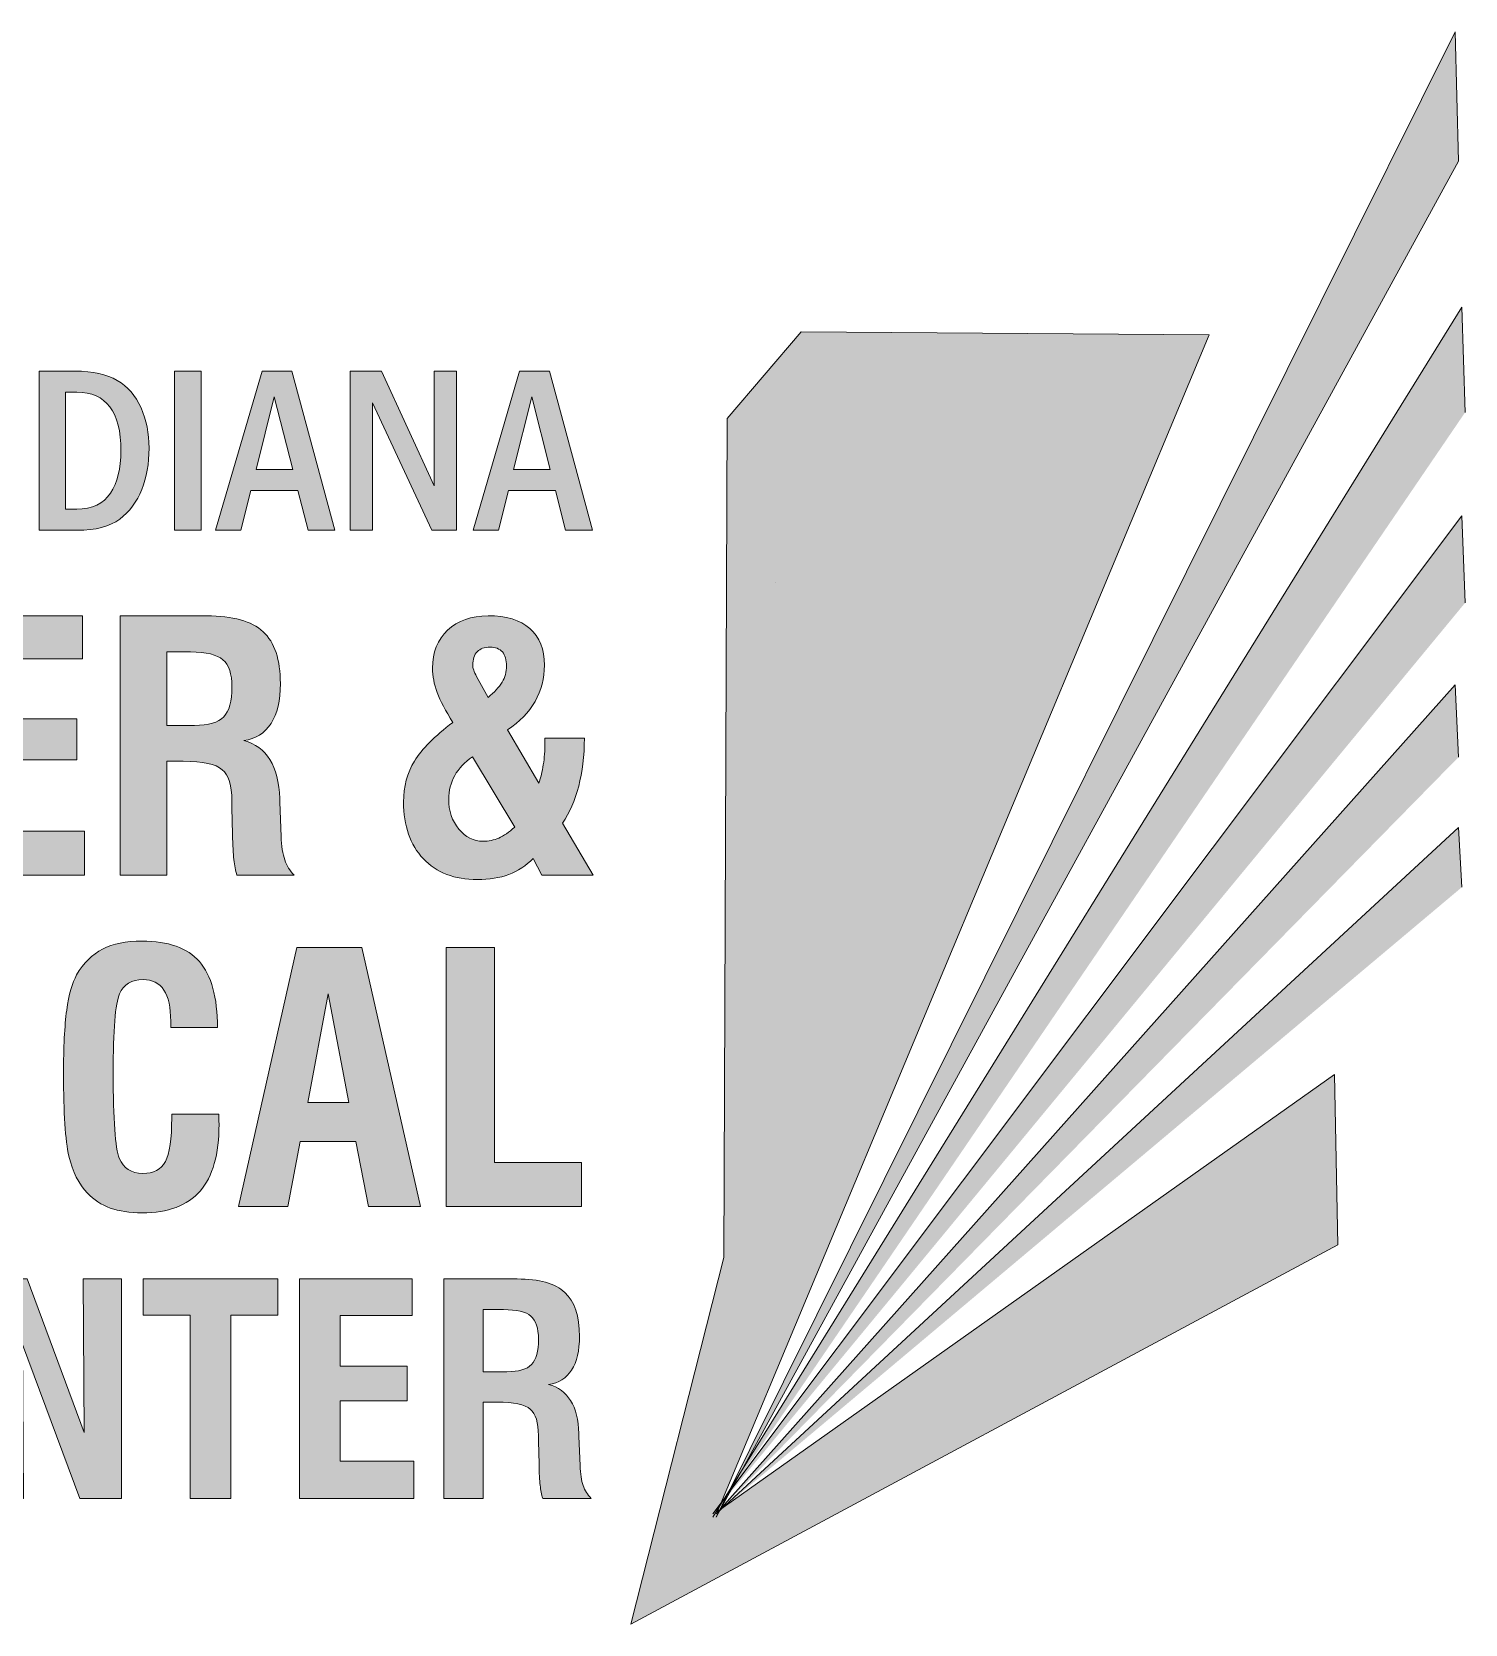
# Model space of a CAD drawing. Header units: inches. Extents: x 3.2 to 11.56, y 2.27 to 7.27.
# Drawn here: x 7.06 to 11.56, y 2.27 to 7.27 of the extents above; entities that cross this region are included whole.
import ezdxf

# ---------------------------------------------------------------- set-up
doc = ezdxf.new("R2010")
doc.units = ezdxf.units.IN
doc.header["$MEASUREMENT"] = 0
doc.layers.add('Layer 1', color=7, linetype='Continuous')
doc.layers.add('Layer 2', color=7, linetype='Continuous')

# ---------------------------------------------------------------- blocks, each defined once
blk = doc.blocks.new('block 2')
at = {"layer": 'Layer 2', "true_color": 0x6f7e42}
h = blk.add_hatch(color=67, dxfattribs=at)
h.dxf.hatch_style = 2
h.paths.add_polyline_path([(11.53, 7.2691), (11.5404, 6.8628), (9.2071, 2.6024)])
h = blk.add_hatch(color=67, dxfattribs=at)
h.dxf.hatch_style = 2
h.paths.add_polyline_path([(9.1967, 2.6024), (11.5507, 6.4045), (11.5613, 6.0735)])
h = blk.add_hatch(color=67, dxfattribs=at)
h.dxf.hatch_style = 2
h.paths.add_polyline_path([(9.1967, 2.6128), (11.5508, 5.7482), (11.5614, 5.4753)])
h = blk.add_hatch(color=67, dxfattribs=at)
h.dxf.hatch_style = 2
h.paths.add_polyline_path([(9.2071, 2.6128), (11.5301, 5.217), (11.5405, 4.9903)])
h = blk.add_hatch(color=67, dxfattribs=at)
h.dxf.hatch_style = 2
h.paths.add_polyline_path([(9.2071, 2.6128), (11.5404, 4.7691), (11.5508, 4.5814)])
at = {"layer": 'Layer 2', "lineweight": 0}
for points in [[(11.53, 7.2691), (11.5404, 6.8628), (9.2071, 2.6024), (11.53, 7.2691)], [(9.1967, 2.6024), (11.5507, 6.4045), (11.5613, 6.0735)], [(9.1967, 2.6128), (11.5508, 5.7482), (11.5614, 5.4753)], [(9.2071, 2.6128), (11.5301, 5.217), (11.5405, 4.9903)], [(9.2071, 2.6128), (11.5404, 4.7691), (11.5508, 4.5814)]]:
    blk.add_lwpolyline(points, dxfattribs=at)

msp = doc.modelspace()

# ---------------------------------------------------------------- hatches: boundary and pattern name
at = {"layer": 'Layer 1', "true_color": 0x6f7e42}
h = msp.add_hatch(color=67, dxfattribs=at)
h.dxf.hatch_style = 2
edge = h.paths.add_edge_path()
edge.add_spline(control_points=[(7.079, 6.203), (7.079, 6.203), (7.1927, 6.203), (7.1927, 6.203), (7.2477, 6.203), (7.2917, 6.1933), (7.3247, 6.1741), (7.3576, 6.1548), (7.3826, 6.1261), (7.3995, 6.088), (7.4164, 6.0499), (7.4248, 6.0077), (7.4248, 5.9613), (7.4248, 5.9125), (7.4172, 5.869), (7.4021, 5.8307), (7.3869, 5.7925), (7.3637, 5.7617), (7.3325, 5.7383), (7.3012, 5.7148), (7.2567, 5.7031), (7.199, 5.7031), (7.199, 5.7031), (7.079, 5.7031), (7.079, 5.7031), (7.079, 5.7031), (7.079, 6.203), (7.079, 6.203)], knot_values=[0, 0, 0, 0, 1, 1, 1, 2, 2, 2, 3, 3, 3, 4, 4, 4, 5, 5, 5, 6, 6, 6, 7, 7, 7, 8, 8, 8, 9, 9, 9, 9], degree=3, periodic=0)
edge = h.paths.add_edge_path()
edge.add_spline(control_points=[(7.1626, 6.1367), (7.1626, 6.1367), (7.1626, 5.7694), (7.1626, 5.7694), (7.1626, 5.7694), (7.1974, 5.7694), (7.1974, 5.7694), (7.2461, 5.7694), (7.2814, 5.7861), (7.3034, 5.8194), (7.3254, 5.8527), (7.3364, 5.8972), (7.3364, 5.9529), (7.3364, 6.0754), (7.2901, 6.1367), (7.1974, 6.1367), (7.1974, 6.1367), (7.1626, 6.1367), (7.1626, 6.1367)], knot_values=[0, 0, 0, 0, 1, 1, 1, 2, 2, 2, 3, 3, 3, 4, 4, 4, 5, 5, 5, 6, 6, 6, 6], degree=3, periodic=0)
h = msp.add_hatch(color=67, dxfattribs=at)
h.dxf.hatch_style = 2
h.paths.add_polyline_path([(7.5047, 6.203), (7.5883, 6.203), (7.5883, 5.7031), (7.5047, 5.7031)])
h = msp.add_hatch(color=67, dxfattribs=at)
h.dxf.hatch_style = 2
h.paths.add_polyline_path([(7.78, 6.203), (7.8737, 6.203), (8.0092, 5.7031), (7.9246, 5.7031), (7.8929, 5.8284), (7.7449, 5.8284), (7.7135, 5.7031), (7.6338, 5.7031)])
h.paths.add_polyline_path([(7.8764, 5.8935), (7.8185, 6.1224), (7.7612, 5.8935)])
h = msp.add_hatch(color=67, dxfattribs=at)
h.dxf.hatch_style = 2
h.paths.add_polyline_path([(8.0569, 6.203), (8.1554, 6.203), (8.3214, 5.8426), (8.3214, 6.203), (8.3913, 6.203), (8.3913, 5.7031), (8.3132, 5.7031), (8.1268, 6.1034), (8.1268, 5.7031), (8.0569, 5.7031)])
h = msp.add_hatch(color=67, dxfattribs=at)
h.dxf.hatch_style = 2
h.paths.add_polyline_path([(8.5892, 6.203), (8.6829, 6.203), (8.8185, 5.7031), (8.7338, 5.7031), (8.7022, 5.8284), (8.5541, 5.8284), (8.5227, 5.7031), (8.443, 5.7031)])
h.paths.add_polyline_path([(8.6857, 5.8935), (8.6278, 6.1224), (8.5705, 5.8935)])
at = {"layer": 'Layer 1', "true_color": 0x335778}
h = msp.add_hatch(color=157, dxfattribs=at)
h.dxf.hatch_style = 2
h.paths.add_polyline_path([(6.7976, 4.6198), (6.7976, 5.4344), (7.216, 5.4344), (7.216, 5.299), (6.9483, 5.299), (6.9483, 5.1106), (7.1975, 5.1106), (7.1975, 4.9816), (6.9483, 4.9816), (6.9483, 4.7573), (7.2223, 4.7573), (7.2223, 4.6198)])
h = msp.add_hatch(color=157, dxfattribs=at)
h.dxf.hatch_style = 2
edge = h.paths.add_edge_path()
edge.add_spline(control_points=[(7.3339, 4.6198), (7.3339, 4.6198), (7.3339, 5.4344), (7.3339, 5.4344), (7.3339, 5.4344), (7.6058, 5.4344), (7.6058, 5.4344), (7.688, 5.4344), (7.7472, 5.4177), (7.7833, 5.3844), (7.8195, 5.3511), (7.8375, 5.2967), (7.8375, 5.2212), (7.8375, 5.1683), (7.8278, 5.1266), (7.8084, 5.0961), (7.789, 5.0656), (7.7605, 5.0477), (7.7228, 5.0424), (7.7947, 5.0234), (7.8322, 4.9625), (7.8354, 4.8599), (7.8354, 4.8553), (7.8354, 4.8518), (7.8354, 4.8493), (7.8354, 4.8493), (7.8396, 4.7414), (7.8396, 4.7414), (7.8411, 4.7107), (7.8449, 4.6862), (7.8513, 4.6676), (7.8576, 4.6491), (7.8675, 4.6332), (7.8809, 4.6198), (7.8809, 4.6198), (7.701, 4.6198), (7.701, 4.6198), (7.6968, 4.6335), (7.6936, 4.6497), (7.6915, 4.6682), (7.6894, 4.6867), (7.688, 4.7129), (7.6873, 4.7467), (7.6873, 4.7467), (7.6852, 4.8319), (7.6852, 4.8319), (7.6852, 4.8319), (7.6852, 4.8536), (7.6852, 4.8536), (7.6852, 4.9008), (7.6751, 4.9333), (7.655, 4.9509), (7.6349, 4.9685), (7.594, 4.9773), (7.5323, 4.9773), (7.5323, 4.9773), (7.4805, 4.9773), (7.4805, 4.9773), (7.4805, 4.9773), (7.4805, 4.6198), (7.4805, 4.6198), (7.4805, 4.6198), (7.3339, 4.6198), (7.3339, 4.6198)], knot_values=[0, 0, 0, 0, 1, 1, 1, 2, 2, 2, 3, 3, 3, 4, 4, 4, 5, 5, 5, 6, 6, 6, 7, 7, 7, 8, 8, 8, 9, 9, 9, 10, 10, 10, 11, 11, 11, 12, 12, 12, 13, 13, 13, 14, 14, 14, 15, 15, 15, 16, 16, 16, 17, 17, 17, 18, 18, 18, 19, 19, 19, 20, 20, 20, 21, 21, 21, 21], degree=3, periodic=0)
edge = h.paths.add_edge_path()
edge.add_spline(control_points=[(7.4805, 5.09), (7.4805, 5.09), (7.5677, 5.09), (7.5677, 5.09), (7.6118, 5.09), (7.6424, 5.0988), (7.6595, 5.1165), (7.6766, 5.1341), (7.6852, 5.1657), (7.6852, 5.2112), (7.6852, 5.2517), (7.6758, 5.2801), (7.6572, 5.2963), (7.6385, 5.3125), (7.6044, 5.3207), (7.5551, 5.3207), (7.5551, 5.3207), (7.4805, 5.3207), (7.4805, 5.3207), (7.4805, 5.3207), (7.4805, 5.09), (7.4805, 5.09)], knot_values=[0, 0, 0, 0, 1, 1, 1, 2, 2, 2, 3, 3, 3, 4, 4, 4, 5, 5, 5, 6, 6, 6, 7, 7, 7, 7], degree=3, periodic=0)
h = msp.add_hatch(color=157, dxfattribs=at)
h.dxf.hatch_style = 2
edge = h.paths.add_edge_path()
edge.add_spline(control_points=[(8.659, 4.6198), (8.659, 4.6198), (8.632, 4.6716), (8.632, 4.6716), (8.6095, 4.649), (8.5839, 4.6324), (8.5554, 4.6216), (8.5268, 4.6109), (8.4938, 4.6055), (8.4564, 4.6055), (8.3848, 4.6055), (8.3283, 4.6273), (8.2869, 4.6711), (8.2455, 4.7148), (8.2247, 4.7742), (8.2247, 4.8493), (8.2247, 4.8977), (8.2362, 4.9406), (8.2591, 4.9781), (8.2821, 5.0157), (8.3223, 5.0562), (8.3797, 5.0995), (8.3565, 5.1359), (8.34, 5.1672), (8.3303, 5.1934), (8.3206, 5.2197), (8.3157, 5.2452), (8.3157, 5.2699), (8.3157, 5.3192), (8.3316, 5.359), (8.3633, 5.3892), (8.3951, 5.4193), (8.4374, 5.4344), (8.4903, 5.4344), (8.5471, 5.4344), (8.5908, 5.421), (8.6215, 5.3942), (8.6521, 5.3674), (8.6675, 5.3291), (8.6675, 5.2794), (8.6675, 5.2378), (8.6577, 5.1998), (8.6381, 5.1654), (8.6186, 5.131), (8.5897, 5.1011), (8.5516, 5.0757), (8.5516, 5.0757), (8.6495, 4.9081), (8.6495, 4.9081), (8.6559, 4.9257), (8.6607, 4.9451), (8.664, 4.9662), (8.6674, 4.9874), (8.6691, 5.0109), (8.6691, 5.0366), (8.6691, 5.0366), (8.6691, 5.0498), (8.6691, 5.0498), (8.6691, 5.0498), (8.7934, 5.0498), (8.7934, 5.0498), (8.7927, 4.9934), (8.7866, 4.943), (8.7751, 4.8988), (8.7637, 4.8545), (8.7466, 4.816), (8.7241, 4.7832), (8.7241, 4.7832), (8.8204, 4.6198), (8.8204, 4.6198), (8.8204, 4.6198), (8.659, 4.6198), (8.659, 4.6198)], knot_values=[0, 0, 0, 0, 1, 1, 1, 2, 2, 2, 3, 3, 3, 4, 4, 4, 5, 5, 5, 6, 6, 6, 7, 7, 7, 8, 8, 8, 9, 9, 9, 10, 10, 10, 11, 11, 11, 12, 12, 12, 13, 13, 13, 14, 14, 14, 15, 15, 15, 16, 16, 16, 17, 17, 17, 18, 18, 18, 19, 19, 19, 20, 20, 20, 21, 21, 21, 22, 22, 22, 23, 23, 23, 24, 24, 24, 24], degree=3, periodic=0)
edge = h.paths.add_edge_path()
edge.add_spline(control_points=[(8.5744, 4.7705), (8.5744, 4.7705), (8.4411, 4.9911), (8.4411, 4.9911), (8.4168, 4.9745), (8.3982, 4.9549), (8.3855, 4.9321), (8.3728, 4.9094), (8.3665, 4.8848), (8.3665, 4.8583), (8.3665, 4.8213), (8.3771, 4.79), (8.3982, 4.7644), (8.4194, 4.7389), (8.445, 4.7261), (8.4749, 4.7261), (8.4922, 4.7261), (8.5085, 4.7294), (8.5239, 4.7361), (8.5392, 4.7428), (8.5561, 4.7543), (8.5744, 4.7705)], knot_values=[0, 0, 0, 0, 1, 1, 1, 2, 2, 2, 3, 3, 3, 4, 4, 4, 5, 5, 5, 6, 6, 6, 7, 7, 7, 7], degree=3, periodic=0)
edge = h.paths.add_edge_path()
edge.add_spline(control_points=[(8.4903, 5.1778), (8.51, 5.1937), (8.5247, 5.2096), (8.5342, 5.2257), (8.5437, 5.2417), (8.5485, 5.2586), (8.5485, 5.2762), (8.5485, 5.2956), (8.5441, 5.3104), (8.5353, 5.3207), (8.5264, 5.3309), (8.5135, 5.336), (8.4966, 5.336), (8.479, 5.336), (8.4655, 5.3311), (8.4562, 5.3214), (8.4468, 5.3117), (8.4422, 5.2977), (8.4422, 5.2794), (8.4422, 5.2752), (8.4432, 5.27), (8.4453, 5.2638), (8.4474, 5.2576), (8.4504, 5.251), (8.4543, 5.244), (8.4543, 5.244), (8.4903, 5.1778), (8.4903, 5.1778)], knot_values=[0, 0, 0, 0, 1, 1, 1, 2, 2, 2, 3, 3, 3, 4, 4, 4, 5, 5, 5, 6, 6, 6, 7, 7, 7, 8, 8, 8, 9, 9, 9, 9], degree=3, periodic=0)
h = msp.add_hatch(color=157, dxfattribs=at)
h.dxf.hatch_style = 2
edge = h.paths.add_edge_path()
edge.add_spline(control_points=[(7.4961, 3.8685), (7.4961, 3.8685), (7.6437, 3.8685), (7.6437, 3.8685), (7.6437, 3.865), (7.6438, 3.8598), (7.6442, 3.8529), (7.6445, 3.846), (7.6447, 3.8406), (7.6447, 3.8368), (7.6447, 3.7426), (7.6249, 3.6727), (7.5852, 3.627), (7.5456, 3.5814), (7.4848, 3.5585), (7.403, 3.5585), (7.3642, 3.5585), (7.3309, 3.5636), (7.303, 3.5736), (7.2752, 3.5837), (7.2512, 3.5993), (7.2311, 3.6204), (7.2036, 3.6486), (7.1842, 3.6874), (7.1729, 3.7368), (7.1616, 3.7862), (7.156, 3.8722), (7.156, 3.9949), (7.156, 4.0789), (7.1593, 4.1456), (7.166, 4.1951), (7.1727, 4.2447), (7.1831, 4.2816), (7.1972, 4.306), (7.2191, 4.3433), (7.2462, 4.3704), (7.2787, 4.3872), (7.3111, 4.4039), (7.3526, 4.4123), (7.403, 4.4123), (7.4855, 4.4123), (7.5456, 4.3908), (7.5831, 4.3478), (7.6207, 4.3047), (7.6396, 4.2356), (7.64, 4.1404), (7.64, 4.1404), (7.4929, 4.1404), (7.4929, 4.1404), (7.4929, 4.1404), (7.4929, 4.16), (7.4929, 4.16), (7.4929, 4.204), (7.4858, 4.2369), (7.4715, 4.2586), (7.4572, 4.2803), (7.4354, 4.2912), (7.4062, 4.2912), (7.3698, 4.2912), (7.3451, 4.2762), (7.3319, 4.2462), (7.3186, 4.2162), (7.312, 4.1333), (7.312, 3.9976), (7.312, 3.8509), (7.3184, 3.7617), (7.3313, 3.7299), (7.3442, 3.6982), (7.3688, 3.6823), (7.4051, 3.6823), (7.439, 3.6823), (7.4626, 3.6947), (7.476, 3.7196), (7.4894, 3.7445), (7.4961, 3.7904), (7.4961, 3.8574), (7.4961, 3.8574), (7.4961, 3.8685), (7.4961, 3.8685)], knot_values=[0, 0, 0, 0, 1, 1, 1, 2, 2, 2, 3, 3, 3, 4, 4, 4, 5, 5, 5, 6, 6, 6, 7, 7, 7, 8, 8, 8, 9, 9, 9, 10, 10, 10, 11, 11, 11, 12, 12, 12, 13, 13, 13, 14, 14, 14, 15, 15, 15, 16, 16, 16, 17, 17, 17, 18, 18, 18, 19, 19, 19, 20, 20, 20, 21, 21, 21, 22, 22, 22, 23, 23, 23, 24, 24, 24, 25, 25, 25, 26, 26, 26, 26], degree=3, periodic=0)
h = msp.add_hatch(color=157, dxfattribs=at)
h.dxf.hatch_style = 2
h.paths.add_polyline_path([(7.7061, 3.5781), (7.8896, 4.3927), (8.0933, 4.3927), (8.2784, 3.5781), (8.115, 3.5781), (8.0748, 3.7828), (7.9002, 3.7828), (7.8611, 3.5781)])
h.paths.add_polyline_path([(7.924, 3.905), (8.0531, 3.905), (7.988, 4.2467)])
h = msp.add_hatch(color=157, dxfattribs=at)
h.dxf.hatch_style = 2
h.paths.add_polyline_path([(8.3583, 3.5781), (8.3583, 4.3927), (8.5101, 4.3927), (8.5101, 3.7167), (8.7841, 3.7167), (8.7841, 3.5781)])
h = msp.add_hatch(color=157, dxfattribs=at)
h.dxf.hatch_style = 2
h.paths.add_polyline_path([(6.9093, 2.6615), (6.9093, 3.3508), (7.0414, 3.3508), (7.2208, 2.8687), (7.2173, 3.3508), (7.3386, 3.3508), (7.3386, 2.6615), (7.2074, 2.6615), (7.0266, 3.1444), (7.0302, 2.6615)])
h = msp.add_hatch(color=157, dxfattribs=at)
h.dxf.hatch_style = 2
h.paths.add_polyline_path([(7.5539, 2.6615), (7.5539, 3.2371), (7.4062, 3.2371), (7.4062, 3.3508), (7.83, 3.3508), (7.83, 3.2371), (7.6823, 3.2371), (7.6823, 2.6615)])
h = msp.add_hatch(color=157, dxfattribs=at)
h.dxf.hatch_style = 2
h.paths.add_polyline_path([(7.8976, 2.6615), (7.8976, 3.3508), (8.2516, 3.3508), (8.2516, 3.2362), (8.0252, 3.2362), (8.0252, 3.0768), (8.236, 3.0768), (8.236, 2.9676), (8.0252, 2.9676), (8.0252, 2.7778), (8.257, 2.7778), (8.257, 2.6615)])
h = msp.add_hatch(color=157, dxfattribs=at)
h.dxf.hatch_style = 2
edge = h.paths.add_edge_path()
edge.add_spline(control_points=[(8.3515, 2.6615), (8.3515, 2.6615), (8.3515, 3.3508), (8.3515, 3.3508), (8.3515, 3.3508), (8.5815, 3.3508), (8.5815, 3.3508), (8.6511, 3.3508), (8.7011, 3.3367), (8.7317, 3.3085), (8.7623, 3.2803), (8.7776, 3.2342), (8.7776, 3.1704), (8.7776, 3.1256), (8.7694, 3.0903), (8.7529, 3.0645), (8.7365, 3.0387), (8.7124, 3.0236), (8.6804, 3.0191), (8.7413, 3.003), (8.7731, 2.9515), (8.7758, 2.8647), (8.7758, 2.8608), (8.7758, 2.8578), (8.7758, 2.8557), (8.7758, 2.8557), (8.7794, 2.7644), (8.7794, 2.7644), (8.7806, 2.7385), (8.7838, 2.7177), (8.7892, 2.702), (8.7946, 2.6863), (8.8029, 2.6728), (8.8143, 2.6615), (8.8143, 2.6615), (8.6621, 2.6615), (8.6621, 2.6615), (8.6585, 2.6731), (8.6558, 2.6868), (8.654, 2.7024), (8.6522, 2.7181), (8.6511, 2.7402), (8.6505, 2.7689), (8.6505, 2.7689), (8.6487, 2.841), (8.6487, 2.841), (8.6487, 2.841), (8.6487, 2.8593), (8.6487, 2.8593), (8.6487, 2.8993), (8.6402, 2.9267), (8.6231, 2.9417), (8.6061, 2.9566), (8.5715, 2.964), (8.5193, 2.964), (8.5193, 2.964), (8.4754, 2.964), (8.4754, 2.964), (8.4754, 2.964), (8.4754, 2.6615), (8.4754, 2.6615), (8.4754, 2.6615), (8.3515, 2.6615), (8.3515, 2.6615)], knot_values=[0, 0, 0, 0, 1, 1, 1, 2, 2, 2, 3, 3, 3, 4, 4, 4, 5, 5, 5, 6, 6, 6, 7, 7, 7, 8, 8, 8, 9, 9, 9, 10, 10, 10, 11, 11, 11, 12, 12, 12, 13, 13, 13, 14, 14, 14, 15, 15, 15, 16, 16, 16, 17, 17, 17, 18, 18, 18, 19, 19, 19, 20, 20, 20, 21, 21, 21, 21], degree=3, periodic=0)
edge = h.paths.add_edge_path()
edge.add_spline(control_points=[(8.4754, 3.0594), (8.4754, 3.0594), (8.5493, 3.0594), (8.5493, 3.0594), (8.5866, 3.0594), (8.6125, 3.0668), (8.6269, 3.0818), (8.6414, 3.0967), (8.6487, 3.1234), (8.6487, 3.1619), (8.6487, 3.1962), (8.6407, 3.2202), (8.6249, 3.2339), (8.6091, 3.2477), (8.5803, 3.2545), (8.5386, 3.2545), (8.5386, 3.2545), (8.4754, 3.2545), (8.4754, 3.2545), (8.4754, 3.2545), (8.4754, 3.0594), (8.4754, 3.0594)], knot_values=[0, 0, 0, 0, 1, 1, 1, 2, 2, 2, 3, 3, 3, 4, 4, 4, 5, 5, 5, 6, 6, 6, 7, 7, 7, 7], degree=3, periodic=0)
at = {"layer": 'Layer 2', "true_color": 0x335778}
h = msp.add_hatch(color=157, dxfattribs=at)
h.dxf.hatch_style = 2
h.paths.add_polyline_path([(9.2115, 2.6197), (11.1509, 3.9934), (11.161, 3.4581), (8.9388, 2.2662), (9.2318, 3.4177), (9.2418, 6.0541), (9.4741, 6.3268), (10.757, 6.3167)])

# ---------------------------------------------------------------- linework, layer by layer
at = {"layer": 'Layer 1', "lineweight": 0}
for points in [[(7.5047, 6.203), (7.5883, 6.203), (7.5883, 5.7031), (7.5047, 5.7031), (7.5047, 6.203)], [(7.78, 6.203), (7.8737, 6.203), (8.0092, 5.7031), (7.9246, 5.7031), (7.8929, 5.8284), (7.7449, 5.8284), (7.7135, 5.7031), (7.6338, 5.7031), (7.78, 6.203)], [(8.0569, 6.203), (8.1554, 6.203), (8.3214, 5.8426), (8.3214, 6.203), (8.3913, 6.203), (8.3913, 5.7031), (8.3132, 5.7031), (8.1268, 6.1034), (8.1268, 5.7031), (8.0569, 5.7031), (8.0569, 6.203)], [(8.5892, 6.203), (8.6829, 6.203), (8.8185, 5.7031), (8.7338, 5.7031), (8.7022, 5.8284), (8.5541, 5.8284), (8.5227, 5.7031), (8.443, 5.7031), (8.5892, 6.203)], [(7.8764, 5.8935), (7.8185, 6.1224), (7.7612, 5.8935), (7.8764, 5.8935)], [(8.6857, 5.8935), (8.6278, 6.1224), (8.5705, 5.8935), (8.6857, 5.8935)], [(6.7976, 4.6198), (6.7976, 5.4344), (7.216, 5.4344), (7.216, 5.299), (6.9483, 5.299), (6.9483, 5.1106), (7.1975, 5.1106), (7.1975, 4.9816), (6.9483, 4.9816), (6.9483, 4.7573), (7.2223, 4.7573), (7.2223, 4.6198), (6.7976, 4.6198)], [(7.7061, 3.5781), (7.8896, 4.3927), (8.0933, 4.3927), (8.2784, 3.5781), (8.115, 3.5781), (8.0748, 3.7828), (7.9002, 3.7828), (7.8611, 3.5781), (7.7061, 3.5781)], [(8.3583, 3.5781), (8.3583, 4.3927), (8.5101, 4.3927), (8.5101, 3.7167), (8.7841, 3.7167), (8.7841, 3.5781), (8.3583, 3.5781)], [(7.924, 3.905), (8.0531, 3.905), (7.988, 4.2467), (7.924, 3.905)], [(6.9093, 2.6615), (6.9093, 3.3508), (7.0414, 3.3508), (7.2208, 2.8687), (7.2173, 3.3508), (7.3386, 3.3508), (7.3386, 2.6615), (7.2074, 2.6615), (7.0266, 3.1444), (7.0302, 2.6615), (6.9093, 2.6615)], [(7.5539, 2.6615), (7.5539, 3.2371), (7.4062, 3.2371), (7.4062, 3.3508), (7.83, 3.3508), (7.83, 3.2371), (7.6823, 3.2371), (7.6823, 2.6615), (7.5539, 2.6615)], [(7.8976, 2.6615), (7.8976, 3.3508), (8.2516, 3.3508), (8.2516, 3.2362), (8.0252, 3.2362), (8.0252, 3.0768), (8.236, 3.0768), (8.236, 2.9676), (8.0252, 2.9676), (8.0252, 2.7778), (8.257, 2.7778), (8.257, 2.6615), (7.8976, 2.6615)]]:
    msp.add_lwpolyline(points, dxfattribs=at)
for points, knots in [([(7.079, 6.203), (7.079, 6.203), (7.1927, 6.203), (7.1927, 6.203), (7.2477, 6.203), (7.2917, 6.1933), (7.3247, 6.1741), (7.3576, 6.1548), (7.3826, 6.1261), (7.3995, 6.088), (7.4164, 6.0499), (7.4248, 6.0077), (7.4248, 5.9613), (7.4248, 5.9125), (7.4172, 5.869), (7.4021, 5.8307), (7.3869, 5.7925), (7.3637, 5.7617), (7.3325, 5.7383), (7.3012, 5.7148), (7.2567, 5.7031), (7.199, 5.7031), (7.199, 5.7031), (7.079, 5.7031), (7.079, 5.7031), (7.079, 5.7031), (7.079, 6.203), (7.079, 6.203)], [0, 0, 0, 0, 1, 1, 1, 2, 2, 2, 3, 3, 3, 4, 4, 4, 5, 5, 5, 6, 6, 6, 7, 7, 7, 8, 8, 8, 9, 9, 9, 9]), ([(7.1626, 6.1367), (7.1626, 6.1367), (7.1626, 5.7694), (7.1626, 5.7694), (7.1626, 5.7694), (7.1974, 5.7694), (7.1974, 5.7694), (7.2461, 5.7694), (7.2814, 5.7861), (7.3034, 5.8194), (7.3254, 5.8527), (7.3364, 5.8972), (7.3364, 5.9529), (7.3364, 6.0754), (7.2901, 6.1367), (7.1974, 6.1367), (7.1974, 6.1367), (7.1626, 6.1367), (7.1626, 6.1367)], [0, 0, 0, 0, 1, 1, 1, 2, 2, 2, 3, 3, 3, 4, 4, 4, 5, 5, 5, 6, 6, 6, 6]), ([(7.3339, 4.6198), (7.3339, 4.6198), (7.3339, 5.4344), (7.3339, 5.4344), (7.3339, 5.4344), (7.6058, 5.4344), (7.6058, 5.4344), (7.688, 5.4344), (7.7472, 5.4177), (7.7833, 5.3844), (7.8195, 5.3511), (7.8375, 5.2967), (7.8375, 5.2212), (7.8375, 5.1683), (7.8278, 5.1266), (7.8084, 5.0961), (7.789, 5.0656), (7.7605, 5.0477), (7.7228, 5.0424), (7.7947, 5.0234), (7.8322, 4.9625), (7.8354, 4.8599), (7.8354, 4.8553), (7.8354, 4.8518), (7.8354, 4.8493), (7.8354, 4.8493), (7.8396, 4.7414), (7.8396, 4.7414), (7.8411, 4.7107), (7.8449, 4.6862), (7.8513, 4.6676), (7.8576, 4.6491), (7.8675, 4.6332), (7.8809, 4.6198), (7.8809, 4.6198), (7.701, 4.6198), (7.701, 4.6198), (7.6968, 4.6335), (7.6936, 4.6497), (7.6915, 4.6682), (7.6894, 4.6867), (7.688, 4.7129), (7.6873, 4.7467), (7.6873, 4.7467), (7.6852, 4.8319), (7.6852, 4.8319), (7.6852, 4.8319), (7.6852, 4.8536), (7.6852, 4.8536), (7.6852, 4.9008), (7.6751, 4.9333), (7.655, 4.9509), (7.6349, 4.9685), (7.594, 4.9773), (7.5323, 4.9773), (7.5323, 4.9773), (7.4805, 4.9773), (7.4805, 4.9773), (7.4805, 4.9773), (7.4805, 4.6198), (7.4805, 4.6198), (7.4805, 4.6198), (7.3339, 4.6198), (7.3339, 4.6198)], [0, 0, 0, 0, 1, 1, 1, 2, 2, 2, 3, 3, 3, 4, 4, 4, 5, 5, 5, 6, 6, 6, 7, 7, 7, 8, 8, 8, 9, 9, 9, 10, 10, 10, 11, 11, 11, 12, 12, 12, 13, 13, 13, 14, 14, 14, 15, 15, 15, 16, 16, 16, 17, 17, 17, 18, 18, 18, 19, 19, 19, 20, 20, 20, 21, 21, 21, 21]), ([(8.659, 4.6198), (8.659, 4.6198), (8.632, 4.6716), (8.632, 4.6716), (8.6095, 4.649), (8.5839, 4.6324), (8.5554, 4.6216), (8.5268, 4.6109), (8.4938, 4.6055), (8.4564, 4.6055), (8.3848, 4.6055), (8.3283, 4.6273), (8.2869, 4.6711), (8.2455, 4.7148), (8.2247, 4.7742), (8.2247, 4.8493), (8.2247, 4.8977), (8.2362, 4.9406), (8.2591, 4.9781), (8.2821, 5.0157), (8.3223, 5.0562), (8.3797, 5.0995), (8.3565, 5.1359), (8.34, 5.1672), (8.3303, 5.1934), (8.3206, 5.2197), (8.3157, 5.2452), (8.3157, 5.2699), (8.3157, 5.3192), (8.3316, 5.359), (8.3633, 5.3892), (8.3951, 5.4193), (8.4374, 5.4344), (8.4903, 5.4344), (8.5471, 5.4344), (8.5908, 5.421), (8.6215, 5.3942), (8.6521, 5.3674), (8.6675, 5.3291), (8.6675, 5.2794), (8.6675, 5.2378), (8.6577, 5.1998), (8.6381, 5.1654), (8.6186, 5.131), (8.5897, 5.1011), (8.5516, 5.0757), (8.5516, 5.0757), (8.6495, 4.9081), (8.6495, 4.9081), (8.6559, 4.9257), (8.6607, 4.9451), (8.664, 4.9662), (8.6674, 4.9874), (8.6691, 5.0109), (8.6691, 5.0366), (8.6691, 5.0366), (8.6691, 5.0498), (8.6691, 5.0498), (8.6691, 5.0498), (8.7934, 5.0498), (8.7934, 5.0498), (8.7927, 4.9934), (8.7866, 4.943), (8.7751, 4.8988), (8.7637, 4.8545), (8.7466, 4.816), (8.7241, 4.7832), (8.7241, 4.7832), (8.8204, 4.6198), (8.8204, 4.6198), (8.8204, 4.6198), (8.659, 4.6198), (8.659, 4.6198)], [0, 0, 0, 0, 1, 1, 1, 2, 2, 2, 3, 3, 3, 4, 4, 4, 5, 5, 5, 6, 6, 6, 7, 7, 7, 8, 8, 8, 9, 9, 9, 10, 10, 10, 11, 11, 11, 12, 12, 12, 13, 13, 13, 14, 14, 14, 15, 15, 15, 16, 16, 16, 17, 17, 17, 18, 18, 18, 19, 19, 19, 20, 20, 20, 21, 21, 21, 22, 22, 22, 23, 23, 23, 24, 24, 24, 24]), ([(7.4805, 5.09), (7.4805, 5.09), (7.5677, 5.09), (7.5677, 5.09), (7.6118, 5.09), (7.6424, 5.0988), (7.6595, 5.1165), (7.6766, 5.1341), (7.6852, 5.1657), (7.6852, 5.2112), (7.6852, 5.2517), (7.6758, 5.2801), (7.6572, 5.2963), (7.6385, 5.3125), (7.6044, 5.3207), (7.5551, 5.3207), (7.5551, 5.3207), (7.4805, 5.3207), (7.4805, 5.3207), (7.4805, 5.3207), (7.4805, 5.09), (7.4805, 5.09)], [0, 0, 0, 0, 1, 1, 1, 2, 2, 2, 3, 3, 3, 4, 4, 4, 5, 5, 5, 6, 6, 6, 7, 7, 7, 7]), ([(8.4903, 5.1778), (8.51, 5.1937), (8.5247, 5.2096), (8.5342, 5.2257), (8.5437, 5.2417), (8.5485, 5.2586), (8.5485, 5.2762), (8.5485, 5.2956), (8.5441, 5.3104), (8.5353, 5.3207), (8.5264, 5.3309), (8.5135, 5.336), (8.4966, 5.336), (8.479, 5.336), (8.4655, 5.3311), (8.4562, 5.3214), (8.4468, 5.3117), (8.4422, 5.2977), (8.4422, 5.2794), (8.4422, 5.2752), (8.4432, 5.27), (8.4453, 5.2638), (8.4474, 5.2576), (8.4504, 5.251), (8.4543, 5.244), (8.4543, 5.244), (8.4903, 5.1778), (8.4903, 5.1778)], [0, 0, 0, 0, 1, 1, 1, 2, 2, 2, 3, 3, 3, 4, 4, 4, 5, 5, 5, 6, 6, 6, 7, 7, 7, 8, 8, 8, 9, 9, 9, 9]), ([(8.5744, 4.7705), (8.5744, 4.7705), (8.4411, 4.9911), (8.4411, 4.9911), (8.4168, 4.9745), (8.3982, 4.9549), (8.3855, 4.9321), (8.3728, 4.9094), (8.3665, 4.8848), (8.3665, 4.8583), (8.3665, 4.8213), (8.3771, 4.79), (8.3982, 4.7644), (8.4194, 4.7389), (8.445, 4.7261), (8.4749, 4.7261), (8.4922, 4.7261), (8.5085, 4.7294), (8.5239, 4.7361), (8.5392, 4.7428), (8.5561, 4.7543), (8.5744, 4.7705)], [0, 0, 0, 0, 1, 1, 1, 2, 2, 2, 3, 3, 3, 4, 4, 4, 5, 5, 5, 6, 6, 6, 7, 7, 7, 7]), ([(7.4961, 3.8685), (7.4961, 3.8685), (7.6437, 3.8685), (7.6437, 3.8685), (7.6437, 3.865), (7.6438, 3.8598), (7.6442, 3.8529), (7.6445, 3.846), (7.6447, 3.8406), (7.6447, 3.8368), (7.6447, 3.7426), (7.6249, 3.6727), (7.5852, 3.627), (7.5456, 3.5814), (7.4848, 3.5585), (7.403, 3.5585), (7.3642, 3.5585), (7.3309, 3.5636), (7.303, 3.5736), (7.2752, 3.5837), (7.2512, 3.5993), (7.2311, 3.6204), (7.2036, 3.6486), (7.1842, 3.6874), (7.1729, 3.7368), (7.1616, 3.7862), (7.156, 3.8722), (7.156, 3.9949), (7.156, 4.0789), (7.1593, 4.1456), (7.166, 4.1951), (7.1727, 4.2447), (7.1831, 4.2816), (7.1972, 4.306), (7.2191, 4.3433), (7.2462, 4.3704), (7.2787, 4.3872), (7.3111, 4.4039), (7.3526, 4.4123), (7.403, 4.4123), (7.4855, 4.4123), (7.5456, 4.3908), (7.5831, 4.3478), (7.6207, 4.3047), (7.6396, 4.2356), (7.64, 4.1404), (7.64, 4.1404), (7.4929, 4.1404), (7.4929, 4.1404), (7.4929, 4.1404), (7.4929, 4.16), (7.4929, 4.16), (7.4929, 4.204), (7.4858, 4.2369), (7.4715, 4.2586), (7.4572, 4.2803), (7.4354, 4.2912), (7.4062, 4.2912), (7.3698, 4.2912), (7.3451, 4.2762), (7.3319, 4.2462), (7.3186, 4.2162), (7.312, 4.1333), (7.312, 3.9976), (7.312, 3.8509), (7.3184, 3.7617), (7.3313, 3.7299), (7.3442, 3.6982), (7.3688, 3.6823), (7.4051, 3.6823), (7.439, 3.6823), (7.4626, 3.6947), (7.476, 3.7196), (7.4894, 3.7445), (7.4961, 3.7904), (7.4961, 3.8574), (7.4961, 3.8574), (7.4961, 3.8685), (7.4961, 3.8685)], [0, 0, 0, 0, 1, 1, 1, 2, 2, 2, 3, 3, 3, 4, 4, 4, 5, 5, 5, 6, 6, 6, 7, 7, 7, 8, 8, 8, 9, 9, 9, 10, 10, 10, 11, 11, 11, 12, 12, 12, 13, 13, 13, 14, 14, 14, 15, 15, 15, 16, 16, 16, 17, 17, 17, 18, 18, 18, 19, 19, 19, 20, 20, 20, 21, 21, 21, 22, 22, 22, 23, 23, 23, 24, 24, 24, 25, 25, 25, 26, 26, 26, 26]), ([(8.3515, 2.6615), (8.3515, 2.6615), (8.3515, 3.3508), (8.3515, 3.3508), (8.3515, 3.3508), (8.5815, 3.3508), (8.5815, 3.3508), (8.6511, 3.3508), (8.7011, 3.3367), (8.7317, 3.3085), (8.7623, 3.2803), (8.7776, 3.2342), (8.7776, 3.1704), (8.7776, 3.1256), (8.7694, 3.0903), (8.7529, 3.0645), (8.7365, 3.0387), (8.7124, 3.0236), (8.6804, 3.0191), (8.7413, 3.003), (8.7731, 2.9515), (8.7758, 2.8647), (8.7758, 2.8608), (8.7758, 2.8578), (8.7758, 2.8557), (8.7758, 2.8557), (8.7794, 2.7644), (8.7794, 2.7644), (8.7806, 2.7385), (8.7838, 2.7177), (8.7892, 2.702), (8.7946, 2.6863), (8.8029, 2.6728), (8.8143, 2.6615), (8.8143, 2.6615), (8.6621, 2.6615), (8.6621, 2.6615), (8.6585, 2.6731), (8.6558, 2.6868), (8.654, 2.7024), (8.6522, 2.7181), (8.6511, 2.7402), (8.6505, 2.7689), (8.6505, 2.7689), (8.6487, 2.841), (8.6487, 2.841), (8.6487, 2.841), (8.6487, 2.8593), (8.6487, 2.8593), (8.6487, 2.8993), (8.6402, 2.9267), (8.6231, 2.9417), (8.6061, 2.9566), (8.5715, 2.964), (8.5193, 2.964), (8.5193, 2.964), (8.4754, 2.964), (8.4754, 2.964), (8.4754, 2.964), (8.4754, 2.6615), (8.4754, 2.6615), (8.4754, 2.6615), (8.3515, 2.6615), (8.3515, 2.6615)], [0, 0, 0, 0, 1, 1, 1, 2, 2, 2, 3, 3, 3, 4, 4, 4, 5, 5, 5, 6, 6, 6, 7, 7, 7, 8, 8, 8, 9, 9, 9, 10, 10, 10, 11, 11, 11, 12, 12, 12, 13, 13, 13, 14, 14, 14, 15, 15, 15, 16, 16, 16, 17, 17, 17, 18, 18, 18, 19, 19, 19, 20, 20, 20, 21, 21, 21, 21]), ([(8.4754, 3.0594), (8.4754, 3.0594), (8.5493, 3.0594), (8.5493, 3.0594), (8.5866, 3.0594), (8.6125, 3.0668), (8.6269, 3.0818), (8.6414, 3.0967), (8.6487, 3.1234), (8.6487, 3.1619), (8.6487, 3.1962), (8.6407, 3.2202), (8.6249, 3.2339), (8.6091, 3.2477), (8.5803, 3.2545), (8.5386, 3.2545), (8.5386, 3.2545), (8.4754, 3.2545), (8.4754, 3.2545), (8.4754, 3.2545), (8.4754, 3.0594), (8.4754, 3.0594)], [0, 0, 0, 0, 1, 1, 1, 2, 2, 2, 3, 3, 3, 4, 4, 4, 5, 5, 5, 6, 6, 6, 7, 7, 7, 7])]:
    msp.add_open_spline(points, degree=3, knots=knots, dxfattribs=at)
at = {"layer": 'Layer 2', "lineweight": 0}
for points in [[(9.2115, 2.6197), (11.1509, 3.9934), (11.161, 3.4581), (8.9388, 2.2662), (9.2318, 3.4177), (9.2418, 6.0541), (9.4741, 6.3268), (10.757, 6.3167), (9.2115, 2.6197)], [(9.3933, 5.5389), (9.3933, 5.5389)]]:
    msp.add_lwpolyline(points, dxfattribs=at)

# ---------------------------------------------------------------- block references
at = {"layer": 'Layer 2'}
msp.add_blockref('block 2', (0, 0), dxfattribs=at)

doc.saveas('drawing.dxf')
